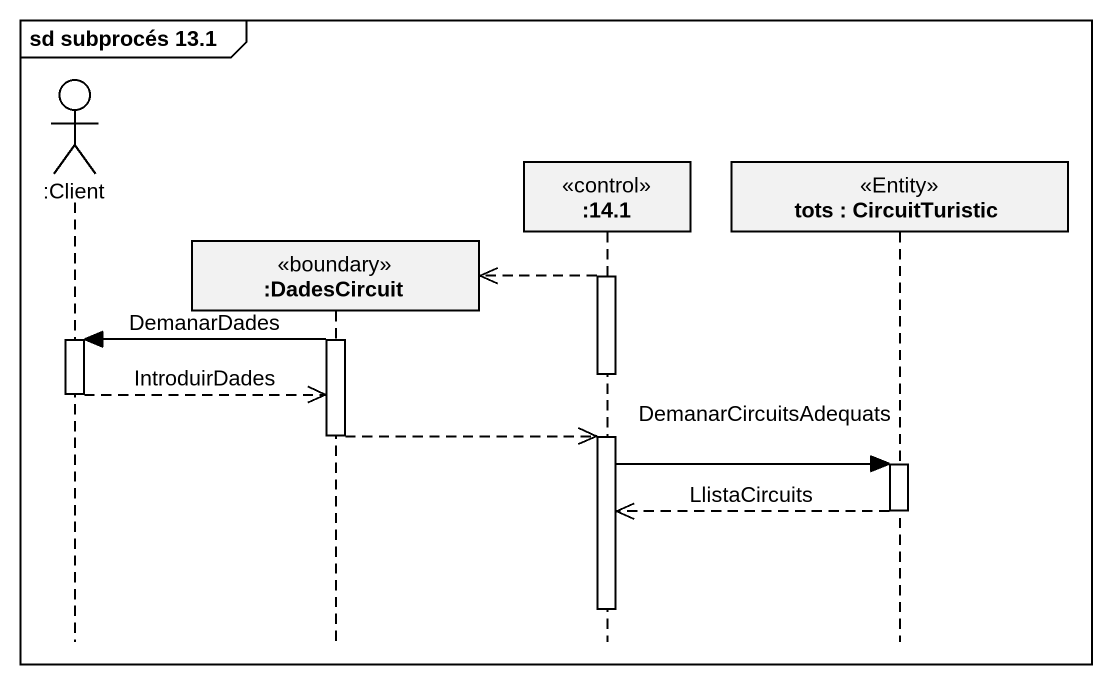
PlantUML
@startuml
mainframe sd subprocés 13.1
hide footbox
actor ":Client" as Client
participant ":DadesCircuit" as DadesCircuit <<boundary>>
participant ":14.1" as o14_1 <<control>>
participant "tots : CircuitTuristic" as tots <<Entity>>

activate o14_1
o14_1 -->> DadesCircuit **
activate DadesCircuit
DadesCircuit -> Client : DemanarDades
activate Client
deactivate o14_1
Client -->> DadesCircuit : IntroduirDades
deactivate Client
DadesCircuit -->> o14_1
deactivate DadesCircuit
activate o14_1
o14_1 -> tots : DemanarCircuitsAdequats
activate tots
tots -->> o14_1 : LlistaCircuits
deactivate tots
deactivate o14_1
@enduml
